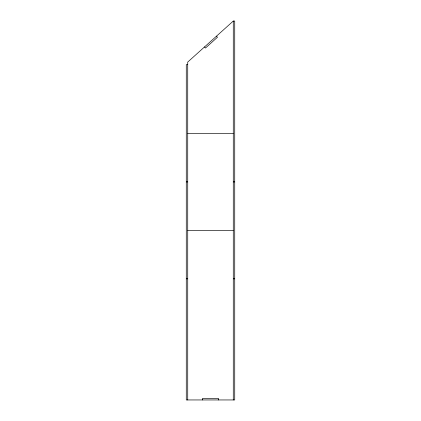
<?xml version="1.0" encoding="UTF-8"?>
<svg xmlns="http://www.w3.org/2000/svg" width="421" height="421" viewBox="0 0 421 421"><rect width="100%" height="100%" fill="white"/><g stroke="black" fill="none" stroke-linecap="round" stroke-linejoin="round"><path stroke-width="0.63" d="M187.729 64.666L186.271 64.666L186.271 399.95L234.729 399.95L234.729 21.05L233.276 21.05L187.729 62.061L187.729 399.95M187.729 133.446L233.276 133.446M186.271 181.904L187.729 181.904M233.276 181.904L234.729 181.904M187.729 230.355L233.276 230.355M186.271 278.813L187.729 278.813M233.276 278.813L234.729 278.813M216.499 36.153L217.473 37.232L205.469 48.041L204.501 46.957M233.276 21.05L233.276 399.95M218.578 399.95L218.578 398.498L202.422 398.498L202.422 399.95"/></g></svg>
